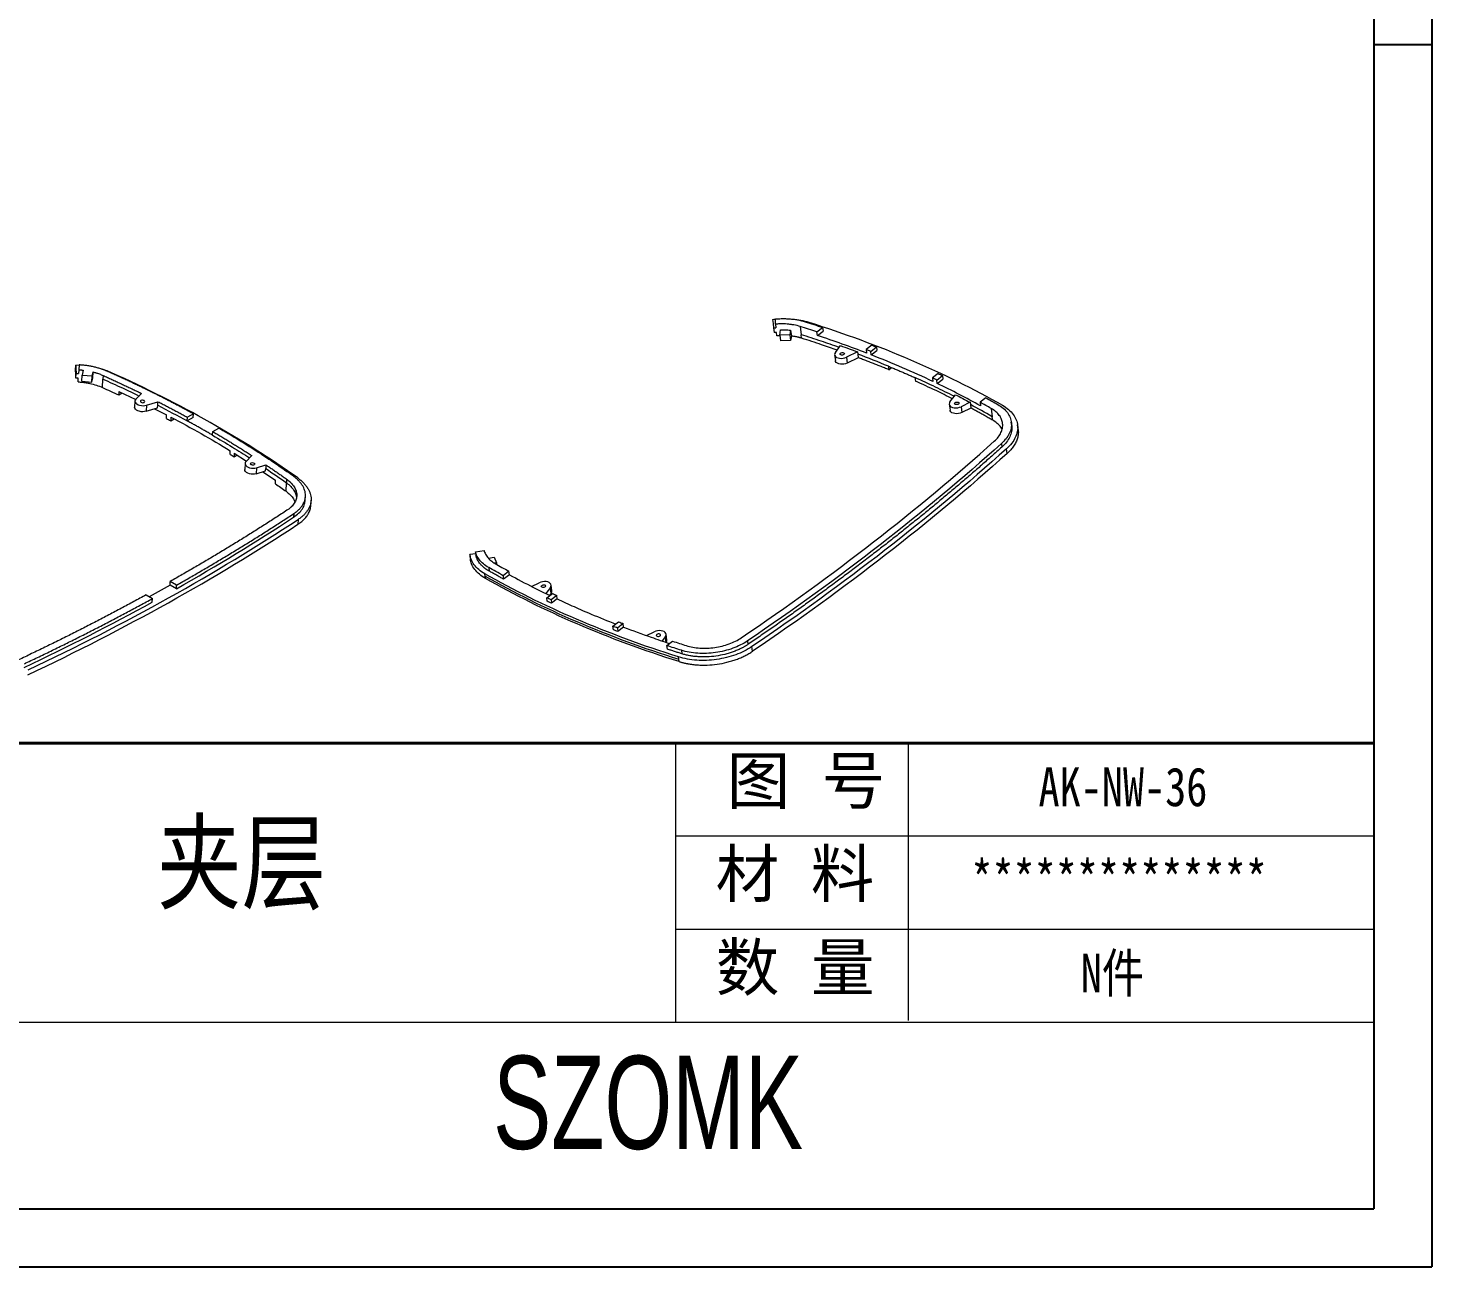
# Model space of a CAD drawing. Header units: inches. Extents: x 1813 to 4686, y 284 to 889.
# Drawn here: x 4076.4 to 4316.5, y 284.3 to 496.1 of the extents above; entities that cross this region are included whole.
import ezdxf

# ---------------------------------------------------------------- set-up
doc = ezdxf.new("R2010")
doc.units = ezdxf.units.IN
doc.header["$LTSCALE"] = 15
doc.layers.add('文字', color=81, linetype='Continuous')
doc.layers.add('粗实线', color=7, linetype='Continuous', lineweight=30)
doc.layers.add('细实线', color=3, linetype='Continuous', lineweight=9)
doc.styles.get("Standard").update_dxf_attribs({"font": 'txt', "bigfont": 'gbcbig.shx'})
doc.styles.add('宋体', font='', dxfattribs={"width": 0.8, "height": 3.5})
doc.styles.add('长仿宋', font='', dxfattribs={"width": 0.7, "height": 4})
doc.styles.get('宋体').set_extended_font_data('SimSun')
doc.styles.get('长仿宋').set_extended_font_data('SimSun')

msp = doc.modelspace()

# ---------------------------------------------------------------- linework, layer by layer
for p, q in [((4316.519, 702.319), (4316.519, 284.282)), ((4306.566, 692.366), (4306.566, 294.235)), ((4316.519, 493.3), (4306.566, 493.3)), ((3745.201, 294.235), (4306.566, 294.235)), ((3725.294, 284.282), (4316.519, 284.282))]:
    msp.add_line(p, q)
at = {"color": 7, "linetype": 'Continuous', "lineweight": 15}
for p, q in [((4203.73, 446.322), (4203.813, 445.599)), ((4203.813, 445.599), (4203.898, 444.857)), ((4203.898, 444.857), (4203.999, 444.056)), ((4204.237, 445.502), (4204.219, 446.39)), ((4204.237, 445.502), (4204.312, 444.901)), ((4204.965, 443.647), (4205.108, 444.544)), ((4206.823, 444.47), (4206.699, 443.689)), ((4206.823, 444.47), (4206.949, 443.469)), ((4208.46, 445.101), (4208.636, 443.699)), ((4211.325, 444.175), (4212.301, 444.933)), ((4211.401, 443.574), (4212.377, 444.332)), ((4212.301, 444.933), (4212.377, 444.332)), ((4204.488, 443.499), (4204.413, 444.1)), ((4204.98, 443.528), (4204.488, 443.499)), ((4206.699, 443.689), (4204.965, 443.647)), ((4204.965, 443.647), (4205.091, 442.646)), ((4206.824, 442.687), (4205.091, 442.646)), ((4206.699, 443.689), (4206.824, 442.687)), ((4206.949, 443.469), (4206.824, 442.687)), ((4208.711, 443.098), (4208.636, 443.699)), ((4211.401, 443.574), (4211.325, 444.175)), ((4220.725, 441.91), (4219.753, 441.155)), ((4214.357, 440.264), (4214.482, 439.262)), ((4214.48, 440.664), (4215.359, 441.83)), ((4218.263, 440.769), (4216.382, 439.848)), ((4216.382, 439.848), (4216.508, 438.846)), ((4218.389, 439.767), (4216.508, 438.846)), ((4218.263, 440.769), (4218.313, 440.368)), ((4218.313, 440.368), (4218.389, 439.767)), ((4219.754, 441.156), (4219.829, 440.555)), ((4220.535, 440.852), (4221.507, 441.606)), ((4220.611, 440.251), (4220.535, 440.852)), ((4220.611, 440.251), (4221.582, 441.005)), ((4221.507, 441.606), (4221.582, 441.005)), ((4084.513, 437.669), (4084.556, 438.497)), ((4084.536, 436.977), (4084.513, 437.669)), ((4084.556, 438.497), (4084.574, 437.937)), ((4085.1, 438.461), (4084.556, 438.497)), ((4084.559, 436.268), (4084.601, 437.096)), ((4084.574, 437.937), (4084.601, 437.096)), ((4085.049, 437.7), (4085.017, 437.079)), ((4085.105, 438.537), (4085.049, 437.7)), ((4085.796, 437.637), (4085.635, 436.808)), ((4087.373, 436.642), (4087.507, 437.327)), ((4087.454, 436.292), (4087.507, 437.327)), ((4223.55, 438.31), (4223.625, 437.709)), ((4223.625, 437.709), (4224.097, 438.075)), ((4232.068, 437.055), (4231.096, 436.3)), ((4084.559, 436.268), (4084.536, 436.977)), ((4084.943, 435.63), (4084.975, 436.251)), ((4085.582, 435.773), (4085.635, 436.808)), ((4085.582, 435.773), (4087.321, 435.607)), ((4085.635, 436.808), (4087.373, 436.642)), ((4087.321, 435.607), (4087.373, 436.642)), ((4087.321, 435.607), (4087.454, 436.292)), ((4089.117, 434.665), (4089.191, 436.114)), ((4089.222, 436.735), (4089.191, 436.114)), ((4228.083, 436.365), (4228.159, 435.764)), ((4231.097, 436.3), (4231.172, 435.699)), ((4231.823, 435.954), (4232.795, 436.709)), ((4231.899, 435.353), (4231.824, 435.954)), ((4231.899, 435.353), (4232.871, 436.108)), ((4232.796, 436.709), (4232.871, 436.108)), ((4091.926, 434.016), (4091.894, 433.395)), ((4091.894, 433.395), (4092.507, 433.736)), ((4091.926, 434.016), (4094.807, 432.631)), ((4094.674, 432.352), (4094.621, 431.317)), ((4095.803, 433.646), (4094.83, 432.673)), ((4096.657, 431.641), (4098.607, 432.244)), ((4098.575, 431.623), (4098.607, 432.244)), ((4234.085, 432.205), (4235.016, 433.44)), ((4240.213, 432.905), (4239.237, 432.147)), ((4096.657, 431.641), (4096.605, 430.606)), ((4096.605, 430.606), (4098.554, 431.209)), ((4098.022, 431.044), (4100.071, 430.003)), ((4098.554, 431.209), (4098.575, 431.623)), ((4100.04, 429.382), (4100.071, 430.003)), ((4104.662, 430.164), (4103.632, 429.59)), ((4104.63, 429.543), (4104.662, 430.164)), ((4233.961, 431.804), (4234.087, 430.803)), ((4237.521, 432.14), (4235.987, 431.389)), ((4235.987, 431.389), (4236.113, 430.387)), ((4237.647, 431.138), (4236.113, 430.387)), ((4237.521, 432.14), (4237.572, 431.739)), ((4237.572, 431.739), (4237.647, 431.138)), ((4239.237, 432.147), (4239.312, 431.546)), ((4241.148, 431.078), (4241.324, 429.675)), ((4100.825, 429.608), (4100.793, 428.987)), ((4100.793, 428.987), (4101.376, 429.312)), ((4103.6, 428.969), (4103.632, 429.59)), ((4104.63, 429.543), (4103.6, 428.969)), ((4107.986, 427.129), (4109.016, 427.703)), ((4241.399, 429.074), (4241.324, 429.675)), ((4244.649, 428.148), (4244.573, 428.749)), ((4245.741, 427.471), (4245.641, 428.272)), ((4107.954, 426.508), (4107.986, 427.129)), ((4242.874, 425.07), (4242.949, 424.469)), ((4110.936, 423.236), (4110.967, 423.857)), ((4111.663, 423.43), (4111.631, 422.809)), ((4111.631, 422.809), (4112.168, 423.108)), ((4111.663, 423.43), (4113.762, 422.094)), ((4114.685, 423.017), (4113.654, 421.986)), ((4243.853, 423.383), (4243.753, 424.185)), ((4113.498, 421.665), (4113.445, 420.63)), ((4115.481, 420.953), (4115.428, 419.919)), ((4115.428, 419.919), (4117.019, 420.411)), ((4115.481, 420.953), (4117.072, 421.446)), ((4116.571, 420.272), (4118.731, 418.817)), ((4117.019, 420.411), (4117.04, 420.825)), ((4117.072, 421.446), (4117.04, 420.825)), ((4118.7, 418.196), (4118.731, 418.817)), ((4120.514, 416.925), (4120.588, 418.373)), ((4120.62, 418.994), (4120.588, 418.373)), ((4123.806, 415.439), (4123.838, 416.06)), ((4121.84, 413.105), (4121.808, 412.484)), ((4124.763, 414.56), (4124.805, 415.388)), ((4122.585, 412.105), (4122.543, 411.277)), ((4152.957, 406.232), (4151.946, 406.098)), ((4151.946, 406.098), (4152.046, 405.296)), ((4152.918, 406.541), (4154.396, 406.787)), ((4152.918, 406.541), (4152.994, 405.94)), ((4155.147, 405.461), (4156.123, 405.666)), ((4155.177, 403.878), (4155.252, 403.277)), ((4156.123, 405.666), (4156.49, 404.682)), ((4156.49, 404.682), (4156.2, 404.621)), ((4156.49, 404.682), (4156.521, 404.432)), ((4100.674, 400.878), (4100.705, 401.499)), ((4101.794, 400.884), (4100.705, 401.499)), ((4154.569, 402.417), (4154.518, 402.817)), ((4154.619, 402.016), (4154.569, 402.417)), ((4158.641, 403.251), (4157.665, 402.493)), ((4157.665, 402.493), (4157.74, 401.892)), ((4158.716, 402.65), (4157.74, 401.892)), ((4158.716, 402.65), (4158.641, 403.251)), ((4162.522, 400.653), (4163.821, 401.289)), ((4096.585, 399.204), (4097.674, 398.589)), ((4100.674, 400.878), (4097.123, 398.9)), ((4101.762, 400.263), (4100.674, 400.878)), ((4101.762, 400.263), (4101.794, 400.884)), ((4165.723, 400.473), (4164.953, 399.452)), ((4165.108, 398.709), (4166.08, 399.463)), ((4165.183, 398.108), (4165.108, 398.709)), ((4165.849, 399.471), (4165.596, 399.136)), ((4165.849, 399.471), (4165.723, 400.473)), ((4166.809, 399.119), (4165.837, 398.364)), ((4165.973, 399.872), (4165.847, 400.874)), ((4166.884, 398.518), (4166.809, 399.119)), ((4097.642, 397.968), (4097.674, 398.589)), ((4165.837, 398.364), (4165.913, 397.763)), ((4166.884, 398.518), (4165.913, 397.763)), ((4176.432, 393.839), (4177.404, 394.594)), ((4176.507, 393.238), (4176.432, 393.839)), ((4178.188, 394.292), (4177.216, 393.537)), ((4178.263, 393.691), (4178.188, 394.292)), ((4177.216, 393.537), (4177.291, 392.936)), ((4178.263, 393.691), (4177.291, 392.936)), ((4182.192, 392.25), (4183.509, 392.894)), ((4185.411, 392.078), (4184.845, 391.327)), ((4185.537, 391.076), (4185.411, 392.078)), ((4185.66, 391.477), (4185.535, 392.479)), ((4185.665, 390.534), (4186.641, 391.292)), ((4185.74, 389.933), (4185.665, 390.534)), ((4188.139, 389.737), (4188.214, 389.136)), ((4199.428, 391.323), (4199.503, 390.722)), ((4200.307, 389.558), (4200.207, 390.359)), ((4187.713, 388.197), (4187.663, 388.597)), ((4187.764, 387.796), (4187.713, 388.197))]:
    msp.add_line(p, q, dxfattribs=at)
at = {"color": 7, "linetype": 'Continuous', "lineweight": 15, "flags": 128}
for points in [[(4214.48, 440.664), (4214.381, 440.482), (4214.354, 440.298), (4214.399, 440.12), (4214.515, 439.959), (4214.695, 439.825), (4214.929, 439.725), (4215.203, 439.664), (4215.503, 439.646), (4215.811, 439.672), (4216.11, 439.741), (4216.382, 439.848)], [(4215.407, 440.237), (4215.317, 440.298), (4215.278, 440.378), (4215.295, 440.466), (4215.366, 440.547), (4215.481, 440.61), (4215.621, 440.645), (4215.765, 440.646), (4215.892, 440.614), (4215.982, 440.553), (4216.022, 440.473), (4216.004, 440.386), (4215.933, 440.304), (4215.818, 440.241), (4215.678, 440.206), (4215.534, 440.205), (4215.407, 440.237)], [(4216.508, 438.846), (4216.235, 438.739), (4215.936, 438.671), (4215.629, 438.645), (4215.329, 438.663), (4215.055, 438.723), (4214.821, 438.824), (4214.641, 438.958), (4214.525, 439.118), (4214.482, 439.262)], [(4094.83, 432.673), (4094.716, 432.516), (4094.673, 432.346), (4094.704, 432.173), (4094.806, 432.006), (4094.974, 431.854), (4095.199, 431.727), (4095.467, 431.632), (4095.764, 431.574), (4096.073, 431.555), (4096.376, 431.578), (4096.657, 431.641)], [(4096.233, 432.429), (4096.109, 432.477), (4095.965, 432.496), (4095.822, 432.483), (4095.703, 432.44), (4095.625, 432.373), (4095.601, 432.293), (4095.633, 432.212), (4095.718, 432.142), (4095.841, 432.095), (4095.986, 432.076), (4096.128, 432.089), (4096.247, 432.132), (4096.325, 432.199), (4096.35, 432.279), (4096.317, 432.36), (4096.233, 432.429)], [(4096.605, 430.606), (4096.324, 430.543), (4096.02, 430.52), (4095.712, 430.539), (4095.415, 430.597), (4095.146, 430.693), (4094.922, 430.819), (4094.754, 430.971), (4094.651, 431.138), (4094.621, 431.311), (4094.621, 431.317)], [(4234.085, 432.205), (4233.986, 432.023), (4233.958, 431.838), (4234.004, 431.661), (4234.12, 431.5), (4234.3, 431.366), (4234.534, 431.266), (4234.808, 431.205), (4235.108, 431.187), (4235.415, 431.213), (4235.714, 431.282), (4235.987, 431.389)], [(4236.113, 430.387), (4235.84, 430.28), (4235.541, 430.211), (4235.233, 430.185), (4234.934, 430.203), (4234.659, 430.264), (4234.425, 430.364), (4234.245, 430.498), (4234.129, 430.659), (4234.087, 430.803)], [(4235.011, 431.778), (4234.922, 431.839), (4234.882, 431.919), (4234.9, 432.007), (4234.971, 432.088), (4235.085, 432.151), (4235.226, 432.186), (4235.37, 432.187), (4235.497, 432.155), (4235.587, 432.094), (4235.626, 432.014), (4235.609, 431.926), (4235.538, 431.845), (4235.423, 431.782), (4235.283, 431.747), (4235.138, 431.746), (4235.011, 431.778)], [(4115.428, 419.919), (4115.148, 419.856), (4114.844, 419.833), (4114.536, 419.851), (4114.239, 419.91), (4113.97, 420.005), (4113.746, 420.132), (4113.577, 420.283), (4113.475, 420.45), (4113.445, 420.624), (4113.445, 420.63)], [(4113.654, 421.986), (4113.54, 421.829), (4113.497, 421.659), (4113.528, 421.485), (4113.63, 421.318), (4113.798, 421.167), (4114.023, 421.04), (4114.291, 420.945), (4114.588, 420.886), (4114.897, 420.868), (4115.2, 420.891), (4115.481, 420.953)], [(4114.523, 421.467), (4114.439, 421.537), (4114.406, 421.618), (4114.431, 421.698), (4114.509, 421.764), (4114.628, 421.808), (4114.77, 421.821), (4114.915, 421.802), (4115.038, 421.754), (4115.123, 421.684), (4115.155, 421.603), (4115.131, 421.524), (4115.053, 421.457), (4114.934, 421.414), (4114.791, 421.401), (4114.647, 421.419), (4114.523, 421.467)], [(4165.723, 400.473), (4165.822, 400.655), (4165.85, 400.84), (4165.804, 401.017), (4165.688, 401.178), (4165.508, 401.312), (4165.275, 401.412), (4165, 401.473), (4164.701, 401.491), (4164.393, 401.465), (4164.094, 401.396), (4163.821, 401.289)], [(4164.311, 400.523), (4164.221, 400.584), (4164.182, 400.664), (4164.199, 400.752), (4164.271, 400.833), (4164.385, 400.896), (4164.525, 400.931), (4164.67, 400.932), (4164.797, 400.9), (4164.887, 400.839), (4164.926, 400.759), (4164.909, 400.671), (4164.837, 400.59), (4164.723, 400.527), (4164.583, 400.492), (4164.438, 400.491), (4164.311, 400.523)], [(4185.411, 392.078), (4185.51, 392.26), (4185.538, 392.445), (4185.492, 392.622), (4185.376, 392.783), (4185.196, 392.917), (4184.962, 393.017), (4184.688, 393.078), (4184.388, 393.096), (4184.08, 393.07), (4183.782, 393.001), (4183.509, 392.894)], [(4184.462, 392.513), (4184.335, 392.545), (4184.191, 392.544), (4184.051, 392.509), (4183.936, 392.446), (4183.865, 392.365), (4183.848, 392.277), (4183.887, 392.197), (4183.977, 392.136), (4184.104, 392.104), (4184.248, 392.105), (4184.388, 392.14), (4184.503, 392.203), (4184.574, 392.284), (4184.592, 392.372), (4184.552, 392.452), (4184.462, 392.513)]]:
    msp.add_lwpolyline(points, dxfattribs=at)
at = {"color": 7, "linetype": 'Continuous', "lineweight": 15}
for centre in [(4165.441, 399.817), (4185.128, 391.422)]:
    msp.add_arc(centre, 0.535, 319.77, 5.93451, dxfattribs=at)
for points, knots in [([(4203.73, 446.322), (4203.863, 446.34), (4204.026, 446.362), (4204.189, 446.369), (4204.22, 446.371)], [0, 0, 0, 0, 0.8145541, 1, 1, 1, 1]), ([(4203.898, 444.857), (4203.967, 444.866), (4204.105, 444.882), (4204.243, 444.895), (4204.312, 444.901)], [0, 0, 0, 0, 0.50018409, 1, 1, 1, 1]), ([(4204.219, 446.39), (4204.297, 446.396), (4204.375, 446.403), (4204.698, 446.426), (4204.943, 446.438), (4205.429, 446.45), (4205.671, 446.45), (4206.151, 446.437), (4206.39, 446.425), (4207.099, 446.37), (4207.56, 446.31), (4208.452, 446.143), (4208.879, 446.037), (4209.287, 445.909)], [0.08496297, 0.08496297, 0.08496297, 0.08496297, 0.125, 0.125, 0.25, 0.25, 0.375, 0.375, 0.5, 0.5, 0.75, 0.75, 1, 1, 1, 1]), ([(4208.46, 445.101), (4208.119, 445.209), (4207.765, 445.297), (4207.207, 445.401), (4207.017, 445.431), (4206.634, 445.481), (4206.441, 445.501), (4206.046, 445.531), (4205.847, 445.542), (4205.447, 445.552), (4205.246, 445.552), (4204.84, 445.542), (4204.635, 445.532), (4204.367, 445.513), (4204.302, 445.508), (4204.237, 445.502)], [0, 0, 0, 0, 0.25, 0.25, 0.375, 0.375, 0.5, 0.5, 0.625, 0.625, 0.75, 0.75, 0.875, 0.875, 0.91503702, 0.91503702, 0.91503702, 0.91503702]), ([(4205.108, 444.544), (4205.128, 444.545), (4205.148, 444.545), (4205.371, 444.55), (4205.572, 444.55), (4205.972, 444.54), (4206.172, 444.53), (4206.522, 444.503), (4206.673, 444.488), (4206.823, 444.47)], [0.40286166, 0.40286166, 0.40286166, 0.40286166, 0.41520881, 0.41520881, 0.54020881, 0.54020881, 0.66520881, 0.66520881, 0.76234715, 0.76234715, 0.76234715, 0.76234715]), ([(4205.638, 446.444), (4205.644, 446.445), (4206.157, 446.471), (4207.158, 446.394), (4208.603, 446.213), (4209.477, 445.968), (4209.913, 445.846)], [0, 0, 0, 0, 0.0034142, 0.3356092, 0.6678045, 1, 1, 1, 1]), ([(4204.413, 444.1), (4204.344, 444.093), (4204.206, 444.08), (4204.068, 444.064), (4203.999, 444.056)], [0, 0, 0, 0, 0.4997778, 1, 1, 1, 1]), ([(4208.711, 443.098), (4208.659, 443.114), (4208.555, 443.146), (4208.396, 443.191), (4208.234, 443.234), (4208.071, 443.274), (4207.905, 443.311), (4207.708, 443.352), (4207.478, 443.394), (4207.216, 443.435), (4207.038, 443.458), (4206.949, 443.469)], [0, 0, 0, 0, 0.0950217, 0.1898686, 0.2845999, 0.3792752, 0.4739541, 0.5686961, 0.7128073, 0.8565065, 1, 1, 1, 1]), ([(4214.786, 441.069), (4213.904, 441.378), (4211.904, 442.078), (4209.856, 442.733), (4208.711, 443.098)], [0, 0, 0, 0, 0.4413003, 1, 1, 1, 1]), ([(4223.625, 437.709), (4223.379, 437.809), (4222.888, 438.011), (4222.146, 438.31), (4221.402, 438.607), (4220.654, 438.901), (4219.902, 439.192), (4219.147, 439.481), (4218.642, 439.672), (4218.389, 439.767)], [0, 0, 0, 0, 0.1427846, 0.2855864, 0.4284096, 0.5712584, 0.714137, 0.8570494, 1, 1, 1, 1]), ([(4084.601, 437.096), (4084.671, 437.094), (4084.809, 437.09), (4084.948, 437.083), (4085.017, 437.079)], [0, 0, 0, 0, 0.5002, 1, 1, 1, 1]), ([(4085.049, 437.7), (4085.111, 437.697), (4085.236, 437.689), (4085.424, 437.674), (4085.61, 437.658), (4085.734, 437.644), (4085.796, 437.637)], [0, 0, 0, 0, 0.2502056, 0.5001694, 0.7500485, 1, 1, 1, 1]), ([(4090.113, 437.379), (4090.061, 437.402), (4089.958, 437.448), (4089.799, 437.515), (4089.639, 437.58), (4089.476, 437.643), (4089.311, 437.704), (4089.144, 437.763), (4088.834, 437.869), (4088.371, 438.01), (4087.744, 438.17), (4087.1, 438.304), (4086.553, 438.393), (4086.11, 438.451), (4085.776, 438.487), (4085.441, 438.516), (4085.217, 438.53), (4085.105, 438.537)], [0, 0, 0, 0, 0.0357661, 0.0714875, 0.1071804, 0.1428612, 0.1785464, 0.2142523, 0.2499953, 0.3750302, 0.4999564, 0.6249495, 0.750076, 0.8126288, 0.8750754, 0.9375032, 1, 1, 1, 1]), ([(4087.507, 437.327), (4087.559, 437.313), (4087.663, 437.286), (4087.819, 437.243), (4087.973, 437.198), (4088.125, 437.151), (4088.336, 437.083), (4088.602, 436.99), (4088.919, 436.868), (4089.121, 436.779), (4089.222, 436.735)], [0, 0, 0, 0, 0.08595409, 0.17195783, 0.2580553, 0.34429049, 0.43070713, 0.62036792, 0.80997455, 1, 1, 1, 1]), ([(4090.675, 437.188), (4090.343, 437.332), (4089.868, 437.538), (4089.34, 437.693), (4089.182, 437.74)], [0, 0, 0, 0, 0.7001659, 1, 1, 1, 1]), ([(4104.662, 430.163), (4104.43, 430.29), (4103.967, 430.543), (4103.268, 430.919), (4102.566, 431.294), (4101.861, 431.667), (4101.152, 432.039), (4100.44, 432.408), (4099.725, 432.775), (4099.006, 433.141), (4098.283, 433.505), (4097.558, 433.866), (4096.828, 434.226), (4096.096, 434.584), (4095.36, 434.94), (4094.621, 435.294), (4093.878, 435.647), (4093.132, 435.997), (4092.382, 436.346), (4091.629, 436.692), (4090.873, 437.037), (4090.367, 437.265), (4090.113, 437.379)], [0, 0, 0, 0, 0.0498671, 0.0997399, 0.1496198, 0.1995083, 0.2494067, 0.2993163, 0.3492386, 0.3991749, 0.4491265, 0.4990949, 0.5490814, 0.5990874, 0.6491143, 0.6991633, 0.7492359, 0.7993335, 0.8494573, 0.8996087, 0.9497892, 1, 1, 1, 1]), ([(4223.55, 438.31), (4223.769, 438.219), (4224.206, 438.038), (4224.859, 437.765), (4225.509, 437.489), (4226.157, 437.211), (4226.802, 436.931), (4227.444, 436.649), (4227.87, 436.46), (4228.083, 436.365)], [0, 0, 0, 0, 0.14286548, 0.28572262, 0.42857476, 0.57142524, 0.71427738, 0.85713452, 1, 1, 1, 1]), ([(4084.975, 436.251), (4084.906, 436.255), (4084.767, 436.262), (4084.628, 436.266), (4084.559, 436.268)], [0, 0, 0, 0, 0.4997619, 1, 1, 1, 1]), ([(4084.943, 435.63), (4085.009, 435.627), (4085.074, 435.623), (4085.343, 435.604), (4085.547, 435.584), (4085.953, 435.537), (4086.153, 435.509), (4086.55, 435.443), (4086.748, 435.406), (4087.334, 435.281), (4087.71, 435.181), (4088.441, 434.946), (4088.787, 434.814), (4089.117, 434.665)], [0.08493858, 0.08493858, 0.08493858, 0.08493858, 0.125, 0.125, 0.25, 0.25, 0.375, 0.375, 0.5, 0.5, 0.75, 0.75, 1, 1, 1, 1]), ([(4089.222, 436.735), (4089.471, 436.623), (4089.967, 436.4), (4090.708, 436.062), (4091.446, 435.723), (4092.18, 435.381), (4092.911, 435.038), (4093.639, 434.693), (4094.364, 434.346), (4095.085, 433.997), (4095.564, 433.763), (4095.803, 433.646)], [0, 0, 0, 0, 0.1113498, 0.2226331, 0.3338528, 0.4450119, 0.5561132, 0.6671597, 0.7781544, 0.8891002, 1, 1, 1, 1]), ([(4234.499, 432.754), (4233.569, 433.218), (4231.497, 434.251), (4229.345, 435.226), (4228.159, 435.764)], [0, 0, 0, 0, 0.4489123, 1, 1, 1, 1]), ([(4098.607, 432.244), (4098.85, 432.12), (4099.336, 431.871), (4100.061, 431.496), (4100.782, 431.119), (4101.5, 430.739), (4102.214, 430.358), (4102.925, 429.975), (4103.396, 429.718), (4103.631, 429.59)], [0, 0, 0, 0, 0.14295, 0.2858621, 0.4287405, 0.5715894, 0.7144128, 0.857215, 1, 1, 1, 1]), ([(4241.399, 429.074), (4241.193, 429.191), (4240.782, 429.424), (4240.161, 429.772), (4239.537, 430.117), (4238.91, 430.46), (4238.281, 430.8), (4237.858, 431.026), (4237.647, 431.138)], [0, 0, 0, 0, 0.1668988, 0.3336991, 0.500405, 0.667021, 0.8335512, 1, 1, 1, 1]), ([(4241.669, 425.496), (4241.922, 425.723), (4242.142, 425.957), (4242.522, 426.446), (4242.676, 426.694), (4242.92, 427.203), (4243.005, 427.458), (4243.104, 427.973), (4243.117, 428.227), (4243.07, 428.732), (4243.011, 428.978), (4242.818, 429.46), (4242.688, 429.69), (4242.355, 430.133), (4242.158, 430.341), (4241.696, 430.733), (4241.437, 430.913), (4241.148, 431.078)], [0, 0, 0, 0, 0.12499999, 0.12499999, 0.24999999, 0.24999999, 0.37499999, 0.37499999, 0.49999999, 0.49999999, 0.62499999, 0.62499999, 0.74999999, 0.74999999, 0.87499999, 0.87499999, 0.99999999, 0.99999999, 0.99999999, 0.99999999]), ([(4242.249, 431.767), (4242.595, 431.57), (4242.907, 431.354), (4243.46, 430.884), (4243.698, 430.634), (4244.096, 430.103), (4244.253, 429.825), (4244.484, 429.249), (4244.556, 428.952), (4244.612, 428.347), (4244.597, 428.041), (4244.477, 427.424), (4244.375, 427.117), (4244.084, 426.508), (4243.897, 426.208), (4243.442, 425.624), (4243.177, 425.341), (4242.874, 425.07)], [0, 0, 0, 0, 0.125, 0.125, 0.25, 0.25, 0.375, 0.375, 0.5, 0.5, 0.625, 0.625, 0.75, 0.75, 0.875, 0.875, 1, 1, 1, 1]), ([(4243.058, 431.626), (4243.443, 431.407), (4243.789, 431.167), (4244.097, 430.906), (4244.404, 430.645), (4244.668, 430.367), (4244.89, 430.072), (4245.111, 429.777), (4245.285, 429.469), (4245.413, 429.148), (4245.542, 428.828), (4245.621, 428.499), (4245.653, 428.162), (4245.684, 427.826), (4245.667, 427.486), (4245.601, 427.143), (4245.534, 426.8), (4245.42, 426.46), (4245.258, 426.121), (4245.097, 425.782), (4244.889, 425.45), (4244.636, 425.125), (4244.384, 424.8), (4244.089, 424.486), (4243.753, 424.185)], [0, 0, 0, 0, 0.125, 0.125, 0.125, 0.25, 0.25, 0.25, 0.375, 0.375, 0.375, 0.5, 0.5, 0.5, 0.625, 0.625, 0.625, 0.75, 0.75, 0.75, 0.875, 0.875, 0.875, 1, 1, 1, 1]), ([(4107.954, 426.508), (4107.75, 426.627), (4107.342, 426.865), (4106.725, 427.219), (4106.106, 427.572), (4105.484, 427.924), (4104.859, 428.274), (4104.231, 428.622), (4103.81, 428.853), (4103.6, 428.969)], [0, 0, 0, 0, 0.1428655, 0.2857226, 0.4285748, 0.5714252, 0.7142774, 0.8571345, 1, 1, 1, 1]), ([(4121.774, 419.49), (4121.562, 419.64), (4121.137, 419.941), (4120.496, 420.39), (4119.851, 420.837), (4119.202, 421.282), (4118.549, 421.725), (4117.893, 422.165), (4117.232, 422.604), (4116.568, 423.04), (4115.901, 423.475), (4115.229, 423.907), (4114.554, 424.337), (4113.875, 424.765), (4113.192, 425.191), (4112.506, 425.615), (4111.816, 426.037), (4111.121, 426.457), (4110.424, 426.874), (4109.722, 427.29), (4109.251, 427.565), (4109.016, 427.703)], [0, 0, 0, 0, 0.0528526, 0.1056717, 0.1584588, 0.2112155, 0.2639434, 0.3166441, 0.3693192, 0.4219702, 0.4745987, 0.5272064, 0.5797948, 0.6323655, 0.6849202, 0.7374603, 0.7899876, 0.8425036, 0.89501, 0.9475082, 1, 1, 1, 1]), ([(4242.991, 427.524), (4242.923, 427.654), (4242.735, 428.018), (4242.21, 428.552), (4241.669, 428.9), (4241.399, 429.074)], [0, 0, 0, 0, 0.2182469, 0.6088334, 1, 1, 1, 1]), ([(4244.636, 428.146), (4244.644, 428.113), (4244.728, 427.786), (4244.64, 427.129), (4244.349, 426.209), (4243.792, 425.303), (4243.23, 424.747), (4242.949, 424.469)], [0, 0, 0, 0, 0.0265573, 0.2699191, 0.5132808, 0.7566426, 1, 1, 1, 1]), ([(4245.732, 427.47), (4245.74, 427.433), (4245.792, 427.176), (4245.765, 426.682), (4245.642, 425.998), (4245.379, 425.315), (4244.992, 424.646), (4244.493, 423.995), (4244.067, 423.587), (4243.853, 423.383)], [0, 0, 0, 0, 0.0271036, 0.1891674, 0.3515589, 0.5140115, 0.6758247, 0.8379192, 1, 1, 1, 1]), ([(4107.986, 427.129), (4108.215, 426.995), (4108.673, 426.727), (4109.355, 426.323), (4110.034, 425.917), (4110.709, 425.509), (4111.381, 425.098), (4112.049, 424.686), (4112.714, 424.272), (4113.374, 423.856), (4114.032, 423.438), (4114.467, 423.157), (4114.685, 423.017)], [0, 0, 0, 0, 0.0999103, 0.1998328, 0.2997703, 0.3997257, 0.4997021, 0.5997023, 0.6997292, 0.7997859, 0.8998752, 1, 1, 1, 1]), ([(4242.949, 424.469), (4242.663, 424.212), (4242.089, 423.699), (4241.225, 422.931), (4240.357, 422.165), (4239.485, 421.4), (4238.609, 420.637), (4237.73, 419.875), (4236.847, 419.115), (4235.96, 418.357), (4235.069, 417.6), (4234.175, 416.845), (4233.277, 416.091), (4232.376, 415.339), (4231.47, 414.589), (4230.561, 413.84), (4229.648, 413.093), (4228.732, 412.347), (4227.811, 411.603), (4226.887, 410.861), (4225.96, 410.12), (4225.028, 409.381), (4224.093, 408.643), (4223.154, 407.907), (4222.211, 407.173), (4221.265, 406.44), (4220.315, 405.709), (4219.361, 404.979), (4218.404, 404.251), (4217.443, 403.524), (4216.478, 402.8), (4215.509, 402.076), (4214.537, 401.355), (4213.56, 400.635), (4212.581, 399.916), (4211.597, 399.199), (4210.61, 398.484), (4209.619, 397.77), (4208.624, 397.058), (4207.626, 396.348), (4206.623, 395.639), (4205.617, 394.931), (4204.608, 394.226), (4203.594, 393.522), (4202.577, 392.819), (4201.557, 392.118), (4200.532, 391.419), (4199.846, 390.954), (4199.503, 390.722)], [0, 0, 0, 0, 0.0217799, 0.0435544, 0.0653237, 0.087088, 0.1088477, 0.1306029, 0.1523539, 0.1741009, 0.1958443, 0.2175842, 0.2393208, 0.2610545, 0.2827855, 0.304514, 0.3262403, 0.3479646, 0.3696871, 0.3914082, 0.4131281, 0.4348469, 0.456565, 0.4782826, 0.5, 0.5217174, 0.543435, 0.5651531, 0.5868719, 0.6085918, 0.6303129, 0.6520354, 0.6737597, 0.695486, 0.7172145, 0.7389455, 0.7606792, 0.7824158, 0.8041557, 0.8258991, 0.8476461, 0.8693971, 0.8911523, 0.912912, 0.9346763, 0.9564456, 0.9782201, 1, 1, 1, 1]), ([(4117.072, 421.446), (4117.272, 421.311), (4117.672, 421.042), (4118.268, 420.636), (4118.861, 420.228), (4119.45, 419.819), (4120.037, 419.408), (4120.426, 419.132), (4120.62, 418.994)], [0, 0, 0, 0, 0.1664497, 0.3329805, 0.4995967, 0.6663025, 0.8331022, 1, 1, 1, 1]), ([(4120.62, 418.994), (4120.659, 418.966), (4120.736, 418.911), (4120.848, 418.825), (4120.956, 418.738), (4121.061, 418.65), (4121.161, 418.561), (4121.259, 418.47), (4121.429, 418.301), (4121.655, 418.049), (4121.9, 417.708), (4122.094, 417.357), (4122.281, 416.882), (4122.379, 416.278), (4122.293, 415.68), (4122.115, 415.217), (4121.928, 414.878), (4121.69, 414.552), (4121.449, 414.293), (4121.233, 414.094), (4121.059, 413.949), (4120.874, 413.808), (4120.741, 413.719), (4120.675, 413.674)], [0, 0, 0, 0, 0.0178988, 0.0357696, 0.0536233, 0.0714704, 0.0893219, 0.1071884, 0.1250808, 0.1876453, 0.2501841, 0.3126929, 0.3751766, 0.5002227, 0.6250535, 0.687674, 0.7502716, 0.8126618, 0.8750287, 0.9063047, 0.9375203, 0.9687329, 1, 1, 1, 1]), ([(4121.84, 413.105), (4121.886, 413.136), (4121.977, 413.197), (4122.109, 413.291), (4122.237, 413.387), (4122.36, 413.485), (4122.479, 413.585), (4122.594, 413.686), (4122.795, 413.875), (4123.059, 414.161), (4123.345, 414.552), (4123.569, 414.958), (4123.782, 415.514), (4123.885, 416.231), (4123.767, 416.955), (4123.543, 417.526), (4123.31, 417.946), (4123.016, 418.356), (4122.72, 418.686), (4122.455, 418.942), (4122.242, 419.13), (4122.016, 419.313), (4121.855, 419.431), (4121.774, 419.49)], [0, 0, 0, 0, 0.0178869, 0.0357487, 0.0535962, 0.0714402, 0.0892913, 0.1071604, 0.1250582, 0.1875463, 0.250079, 0.3125671, 0.3750998, 0.5000053, 0.6249109, 0.687399, 0.7499317, 0.8124198, 0.8749525, 0.9062349, 0.9374651, 0.968701, 1, 1, 1, 1]), ([(4122.512, 419.199), (4122.557, 419.166), (4122.647, 419.101), (4122.779, 419.002), (4122.906, 418.901), (4123.03, 418.799), (4123.15, 418.696), (4123.266, 418.591), (4123.378, 418.485), (4123.595, 418.271), (4123.89, 417.941), (4124.217, 417.486), (4124.476, 417.018), (4124.726, 416.385), (4124.858, 415.58), (4124.743, 414.783), (4124.507, 414.165), (4124.258, 413.713), (4123.94, 413.278), (4123.618, 412.931), (4123.33, 412.665), (4123.097, 412.472), (4122.85, 412.284), (4122.673, 412.165), (4122.585, 412.105)], [0, 0, 0, 0, 0.0156489, 0.0312756, 0.0468873, 0.0624911, 0.0780943, 0.093704, 0.1093275, 0.1249719, 0.1873581, 0.2497227, 0.3123413, 0.3749381, 0.4997671, 0.6248151, 0.687323, 0.74981, 0.812375, 0.8749195, 0.9062222, 0.9374648, 0.9687048, 1, 1, 1, 1]), ([(4120.514, 416.925), (4120.77, 416.723), (4121.281, 416.32), (4121.786, 415.703), (4121.958, 415.293), (4122.031, 415.119)], [0, 0, 0, 0, 0.365803, 0.7316255, 1, 1, 1, 1]), ([(4121.808, 412.484), (4122.112, 412.706), (4122.72, 413.151), (4123.337, 413.926), (4123.722, 414.694), (4123.765, 415.211), (4123.785, 415.441)], [0, 0, 0, 0, 0.2631532, 0.5263017, 0.7894503, 1, 1, 1, 1]), ([(4120.675, 413.674), (4120.355, 413.464), (4119.714, 413.044), (4118.749, 412.417), (4117.78, 411.791), (4116.807, 411.168), (4115.83, 410.547), (4114.849, 409.929), (4113.864, 409.312), (4112.875, 408.698), (4111.883, 408.086), (4110.886, 407.476), (4109.886, 406.868), (4108.881, 406.263), (4107.873, 405.66), (4106.861, 405.059), (4105.845, 404.46), (4104.825, 403.863), (4103.801, 403.269), (4102.773, 402.677), (4101.742, 402.087), (4101.051, 401.695), (4100.705, 401.499)], [0, 0, 0, 0, 0.05008858, 0.1001641, 0.1502272, 0.20027849, 0.2503186, 0.30034813, 0.35036771, 0.40037797, 0.45037952, 0.50037298, 0.55035899, 0.60033815, 0.6503111, 0.70027845, 0.75024084, 0.80019887, 0.85015318, 0.90010439, 0.95005312, 1, 1, 1, 1]), ([(4101.794, 400.884), (4102.141, 401.081), (4102.834, 401.474), (4103.87, 402.066), (4104.902, 402.661), (4105.929, 403.257), (4106.953, 403.856), (4107.973, 404.457), (4108.989, 405.06), (4110.001, 405.666), (4111.009, 406.274), (4112.014, 406.884), (4113.014, 407.496), (4114.01, 408.11), (4115.003, 408.727), (4115.991, 409.346), (4116.976, 409.967), (4117.957, 410.59), (4118.934, 411.215), (4119.907, 411.843), (4120.876, 412.473), (4121.518, 412.894), (4121.84, 413.105)], [0, 0, 0, 0, 0.0499469, 0.0998956, 0.1498468, 0.1998011, 0.2497592, 0.2997216, 0.3496889, 0.3996618, 0.449641, 0.499627, 0.5496205, 0.599622, 0.6496323, 0.6996518, 0.7496814, 0.7997215, 0.8497728, 0.8998359, 0.9499114, 1, 1, 1, 1]), ([(4122.543, 411.277), (4122.772, 411.439), (4123.232, 411.764), (4123.783, 412.307), (4124.225, 412.883), (4124.538, 413.488), (4124.72, 414.05), (4124.741, 414.412), (4124.749, 414.561)], [0, 0, 0, 0, 0.1754163, 0.3509771, 0.5263652, 0.7017909, 0.8773422, 1, 1, 1, 1]), ([(4154.518, 402.817), (4154.133, 403.036), (4153.787, 403.277), (4153.48, 403.538), (4153.172, 403.799), (4152.908, 404.077), (4152.687, 404.372), (4152.466, 404.667), (4152.291, 404.975), (4152.163, 405.296), (4152.058, 405.557), (4151.986, 405.825), (4151.946, 406.098)], [0, 0, 0, 0, 0.125, 0.125, 0.125, 0.25, 0.25, 0.25, 0.375, 0.375, 0.375, 0.47716635, 0.47716635, 0.47716635, 0.47716635]), ([(4155.177, 403.878), (4154.846, 404.066), (4154.547, 404.272), (4154.013, 404.717), (4153.781, 404.954), (4153.257, 405.621), (4153.033, 406.072), (4152.918, 406.541)], [0, 0, 0, 0, 0.25, 0.25, 0.5, 0.5, 0.91513084, 0.91513084, 0.91513084, 0.91513084]), ([(4155.252, 403.277), (4155.209, 403.302), (4155.124, 403.351), (4154.999, 403.428), (4154.877, 403.506), (4154.759, 403.586), (4154.644, 403.668), (4154.532, 403.752), (4154.333, 403.908), (4154.064, 404.145), (4153.755, 404.475), (4153.491, 404.821), (4153.31, 405.122), (4153.189, 405.368), (4153.111, 405.556), (4153.045, 405.746), (4153.011, 405.875), (4152.994, 405.94)], [0, 0, 0, 0, 0.0357599, 0.071477, 0.1071679, 0.1428487, 0.1785359, 0.214246, 0.2499952, 0.3750047, 0.4999563, 0.6249252, 0.750076, 0.8126201, 0.8750638, 0.9374946, 1, 1, 1, 1]), ([(4154.396, 406.787), (4154.405, 406.749), (4154.415, 406.712), (4154.46, 406.558), (4154.502, 406.442), (4154.603, 406.215), (4154.661, 406.104), (4154.794, 405.886), (4154.868, 405.778), (4155.115, 405.464), (4155.307, 405.267), (4155.754, 404.896), (4156.002, 404.725), (4156.278, 404.568)], [0.08493858, 0.08493858, 0.08493858, 0.08493858, 0.125, 0.125, 0.25, 0.25, 0.375, 0.375, 0.5, 0.5, 0.75, 0.75, 1, 1, 1, 1]), ([(4154.619, 402.016), (4154.234, 402.235), (4153.888, 402.475), (4153.58, 402.736), (4153.273, 402.997), (4153.008, 403.275), (4152.787, 403.571), (4152.566, 403.866), (4152.392, 404.174), (4152.263, 404.494), (4152.159, 404.756), (4152.086, 405.023), (4152.046, 405.296)], [0, 0, 0, 0, 0.125, 0.125, 0.125, 0.25, 0.25, 0.25, 0.375, 0.375, 0.375, 0.47716635, 0.47716635, 0.47716635, 0.47716635]), ([(4157.74, 401.892), (4157.531, 402.006), (4157.113, 402.235), (4156.49, 402.58), (4155.869, 402.927), (4155.458, 403.16), (4155.252, 403.277)], [0, 0, 0, 0, 0.2497928, 0.4997195, 0.7497865, 1, 1, 1, 1]), ([(4158.716, 402.65), (4160.076, 401.922), (4162.335, 400.712), (4164.695, 399.572), (4165.634, 399.118)], [0, 0, 0, 0, 0.6019929, 1, 1, 1, 1]), ([(4096.585, 399.204), (4096.234, 399.012), (4095.531, 398.627), (4094.472, 398.052), (4093.41, 397.48), (4092.343, 396.909), (4091.273, 396.341), (4090.198, 395.775), (4089.12, 395.212), (4088.038, 394.65), (4086.952, 394.091), (4085.862, 393.534), (4084.768, 392.979), (4083.67, 392.427), (4082.568, 391.876), (4081.463, 391.328), (4080.353, 390.782), (4079.24, 390.238), (4078.122, 389.697), (4077.001, 389.157), (4075.876, 388.62), (4075.123, 388.264), (4074.746, 388.086)], [0, 0, 0, 0, 0.0499469, 0.0998956, 0.1498468, 0.1998011, 0.2497592, 0.2997215, 0.3496889, 0.3996618, 0.449641, 0.499627, 0.5496205, 0.599622, 0.6496323, 0.6996519, 0.7496814, 0.7997215, 0.8497728, 0.8998359, 0.9499114, 1, 1, 1, 1]), ([(4075.752, 387.428), (4076.13, 387.607), (4076.886, 387.965), (4078.015, 388.504), (4079.141, 389.045), (4080.262, 389.589), (4081.38, 390.135), (4082.494, 390.683), (4083.604, 391.233), (4084.71, 391.786), (4085.812, 392.34), (4086.91, 392.897), (4088.004, 393.456), (4089.094, 394.018), (4090.18, 394.581), (4091.263, 395.147), (4092.341, 395.715), (4093.416, 396.285), (4094.486, 396.858), (4095.553, 397.433), (4096.616, 398.009), (4097.321, 398.396), (4097.674, 398.589)], [0, 0, 0, 0, 0.0500886, 0.1001641, 0.1502272, 0.2002785, 0.2503186, 0.3003482, 0.3503677, 0.400378, 0.4503795, 0.500373, 0.550359, 0.6003382, 0.6503111, 0.7002784, 0.7502408, 0.8001989, 0.8501532, 0.9001044, 0.9500531, 1, 1, 1, 1]), ([(4165.913, 397.763), (4165.791, 397.82), (4165.547, 397.935), (4165.305, 398.05), (4165.183, 398.108)], [0, 0, 0, 0, 0.4999721, 1, 1, 1, 1]), ([(4166.884, 398.518), (4167.845, 398.074), (4169.767, 397.187), (4173.097, 395.74), (4175.516, 394.778), (4176.921, 394.219)], [0, 0, 0, 0, 0.2953074, 0.5905094, 1, 1, 1, 1]), ([(4177.291, 392.936), (4177.16, 392.986), (4176.899, 393.086), (4176.638, 393.187), (4176.507, 393.238)], [0, 0, 0, 0, 0.5000305, 1, 1, 1, 1]), ([(4178.263, 393.691), (4179.814, 393.109), (4182.396, 392.141), (4185.062, 391.248), (4186.126, 390.892)], [0, 0, 0, 0, 0.6008923, 1, 1, 1, 1]), ([(4188.966, 390.544), (4189.323, 390.432), (4189.694, 390.341), (4190.478, 390.198), (4190.88, 390.149), (4191.711, 390.093), (4192.131, 390.087), (4192.985, 390.12), (4193.41, 390.158), (4194.262, 390.278), (4194.68, 390.358), (4195.505, 390.562), (4195.903, 390.682), (4196.678, 390.963), (4197.045, 391.121), (4197.745, 391.471), (4198.07, 391.661), (4198.373, 391.866)], [0, 0, 0, 0, 0.125, 0.125, 0.25, 0.25, 0.375, 0.375, 0.5, 0.5, 0.625, 0.625, 0.75, 0.75, 0.875, 0.875, 1, 1, 1, 1]), ([(4188.214, 389.136), (4188.007, 389.201), (4187.592, 389.332), (4186.973, 389.531), (4186.356, 389.731), (4185.945, 389.865), (4185.74, 389.933)], [0, 0, 0, 0, 0.2501773, 0.5002335, 0.750173, 1, 1, 1, 1]), ([(4200.207, 390.359), (4199.803, 390.087), (4199.368, 389.833), (4198.902, 389.6), (4198.436, 389.366), (4197.945, 389.156), (4197.43, 388.969), (4196.914, 388.782), (4196.382, 388.62), (4195.832, 388.485), (4195.283, 388.349), (4194.725, 388.242), (4194.157, 388.162), (4193.59, 388.082), (4193.022, 388.032), (4192.453, 388.01), (4191.884, 387.988), (4191.323, 387.996), (4190.77, 388.033), (4190.217, 388.07), (4189.679, 388.136), (4189.158, 388.231), (4188.636, 388.326), (4188.138, 388.448), (4187.663, 388.597)], [0, 0, 0, 0, 0.125, 0.125, 0.125, 0.25, 0.25, 0.25, 0.375, 0.375, 0.375, 0.5, 0.5, 0.5, 0.625, 0.625, 0.625, 0.75, 0.75, 0.75, 0.875, 0.875, 0.875, 1, 1, 1, 1]), ([(4187.764, 387.796), (4187.823, 387.778), (4187.942, 387.741), (4188.123, 387.689), (4188.307, 387.639), (4188.492, 387.592), (4188.68, 387.547), (4188.87, 387.506), (4189.062, 387.466), (4189.45, 387.393), (4190.046, 387.302), (4190.864, 387.225), (4191.701, 387.191), (4192.832, 387.205), (4194.26, 387.332), (4195.664, 387.602), (4196.747, 387.899), (4197.534, 388.161), (4198.29, 388.46), (4198.89, 388.738), (4199.348, 388.976), (4199.68, 389.162), (4200.001, 389.356), (4200.205, 389.491), (4200.307, 389.558)], [0, 0, 0, 0, 0.0156489, 0.0312756, 0.0468873, 0.0624911, 0.0780943, 0.093704, 0.1093275, 0.1249719, 0.1873581, 0.2497227, 0.3123413, 0.3749381, 0.4997671, 0.6248151, 0.687323, 0.74981, 0.812375, 0.8749195, 0.9062222, 0.9374648, 0.9687048, 1, 1, 1, 1]), ([(4199.428, 391.323), (4199.065, 391.077), (4198.673, 390.849), (4197.835, 390.429), (4197.392, 390.239), (4196.465, 389.903), (4195.985, 389.757), (4194.997, 389.514), (4194.494, 389.417), (4193.473, 389.273), (4192.961, 389.228), (4191.938, 389.189), (4191.433, 389.196), (4190.438, 389.262), (4189.953, 389.322), (4189.015, 389.492), (4188.566, 389.602), (4188.139, 389.737)], [0, 0, 0, 0, 0.125, 0.125, 0.25, 0.25, 0.375, 0.375, 0.5, 0.5, 0.625, 0.625, 0.75, 0.75, 0.875, 0.875, 1, 1, 1, 1]), ([(4199.503, 390.722), (4199.451, 390.687), (4199.347, 390.617), (4199.186, 390.515), (4199.022, 390.415), (4198.854, 390.318), (4198.683, 390.222), (4198.508, 390.129), (4198.182, 389.962), (4197.689, 389.733), (4197.009, 389.465), (4196.301, 389.229), (4195.327, 388.962), (4194.063, 388.718), (4192.778, 388.604), (4191.761, 388.591), (4191.008, 388.621), (4190.271, 388.691), (4189.674, 388.782), (4189.21, 388.873), (4188.87, 388.951), (4188.537, 389.037), (4188.322, 389.103), (4188.214, 389.136)], [0, 0, 0, 0, 0.01788438, 0.03574455, 0.05359125, 0.07143521, 0.08928719, 0.10715793, 0.12505812, 0.1875362, 0.25007896, 0.31255703, 0.37509979, 0.5000053, 0.62491081, 0.68738889, 0.74993165, 0.81240972, 0.87495248, 0.90623109, 0.93746009, 0.96869717, 1, 1, 1, 1])]:
    msp.add_open_spline(points, degree=3, knots=knots, dxfattribs=at)
for points in [[(4211.325, 444.175), (4210.377, 444.489), (4209.422, 444.798), (4208.46, 445.101)], [(4209.287, 445.909), (4210.3, 445.59), (4211.304, 445.264), (4212.301, 444.933)], [(4209.913, 445.846), (4222.115, 442.002), (4233.163, 437.262), (4243.058, 431.626)], [(4219.829, 440.555), (4217.087, 441.613), (4214.277, 442.619), (4211.401, 443.574)], [(4220.725, 441.91), (4220.986, 441.81), (4221.247, 441.708), (4221.507, 441.606)], [(4215.359, 441.83), (4216.335, 441.483), (4217.303, 441.129), (4218.263, 440.769)], [(4223.55, 438.31), (4221.832, 439.017), (4220.086, 439.703), (4218.313, 440.368)], [(4220.535, 440.852), (4220.275, 440.953), (4220.015, 441.055), (4219.754, 441.156)], [(4231.172, 435.699), (4227.771, 437.309), (4224.25, 438.826), (4220.611, 440.251)], [(4122.512, 419.199), (4113.123, 425.877), (4102.511, 431.873), (4090.675, 437.188)], [(4232.068, 437.055), (4232.311, 436.94), (4232.554, 436.825), (4232.796, 436.709)], [(4089.117, 434.665), (4090.051, 434.246), (4090.976, 433.823), (4091.894, 433.395)], [(4231.824, 435.954), (4231.582, 436.07), (4231.339, 436.186), (4231.097, 436.3)], [(4239.312, 431.546), (4236.908, 432.867), (4234.437, 434.136), (4231.899, 435.353)], [(4235.016, 433.44), (4235.86, 433.012), (4236.695, 432.579), (4237.521, 432.14)], [(4240.213, 432.905), (4240.897, 432.53), (4241.576, 432.151), (4242.249, 431.767)], [(4098.575, 431.623), (4100.279, 430.754), (4101.954, 429.87), (4103.6, 428.969)], [(4241.324, 429.675), (4240.091, 430.377), (4238.84, 431.065), (4237.572, 431.739)], [(4241.148, 431.078), (4240.516, 431.438), (4239.879, 431.794), (4239.237, 432.147)], [(4100.04, 429.382), (4100.291, 429.25), (4100.543, 429.119), (4100.793, 428.987)], [(4100.825, 429.608), (4104.332, 427.761), (4107.713, 425.844), (4110.967, 423.857)], [(4198.373, 391.866), (4214.114, 402.515), (4228.545, 413.724), (4241.669, 425.496)], [(4242.874, 425.07), (4229.704, 413.257), (4215.223, 402.009), (4199.428, 391.323)], [(4110.936, 423.236), (4111.168, 423.094), (4111.4, 422.952), (4111.631, 422.809)], [(4243.753, 424.185), (4230.553, 412.345), (4216.038, 401.07), (4200.207, 390.359)], [(4243.853, 423.383), (4230.654, 411.544), (4216.138, 400.269), (4200.307, 389.558)], [(4117.04, 420.825), (4118.242, 420.018), (4119.424, 419.201), (4120.588, 418.373)], [(4118.7, 418.196), (4119.31, 417.775), (4119.915, 417.351), (4120.514, 416.925)], [(4076.349, 385.541), (4093.01, 393.405), (4108.408, 401.984), (4122.543, 411.277)], [(4076.391, 386.369), (4093.053, 394.233), (4108.451, 402.812), (4122.585, 412.105)], [(4101.762, 400.263), (4108.706, 404.189), (4115.388, 408.263), (4121.808, 412.484)], [(4157.665, 402.493), (4156.828, 402.949), (4155.998, 403.41), (4155.177, 403.878)], [(4156.278, 404.568), (4157.058, 404.123), (4157.846, 403.685), (4158.641, 403.251)], [(4187.663, 388.597), (4175.461, 392.441), (4164.413, 397.181), (4154.518, 402.817)], [(4154.569, 402.417), (4164.463, 396.781), (4175.512, 392.041), (4187.713, 388.197)], [(4187.764, 387.796), (4175.562, 391.64), (4164.514, 396.38), (4154.619, 402.016)], [(4165.837, 398.364), (4165.594, 398.479), (4165.35, 398.593), (4165.108, 398.709)], [(4166.08, 399.463), (4166.322, 399.348), (4166.565, 399.233), (4166.809, 399.119)], [(4075.72, 386.807), (4083.289, 390.38), (4090.596, 394.1), (4097.642, 397.968)], [(4177.216, 393.537), (4176.954, 393.637), (4176.693, 393.738), (4176.432, 393.839)], [(4177.404, 394.594), (4177.664, 394.493), (4177.926, 394.392), (4178.188, 394.292)], [(4188.139, 389.737), (4187.309, 389.998), (4186.484, 390.264), (4185.665, 390.534)], [(4186.641, 391.292), (4187.411, 391.039), (4188.186, 390.79), (4188.966, 390.544)]]:
    msp.add_open_spline(points, degree=3, dxfattribs=at)
at = {"color": 8, "linetype": 'Continuous', "lineweight": 15}
for points, knots in [([(4215.13, 441.526), (4214.109, 441.884), (4211.971, 442.633), (4209.78, 443.333), (4208.636, 443.699)], [0, 0, 0, 0, 0.4776693, 1, 1, 1, 1]), ([(4089.191, 436.114), (4090.304, 435.609), (4092.392, 434.662), (4094.424, 433.677), (4095.373, 433.217)], [0, 0, 0, 0, 0.5331377, 1, 1, 1, 1]), ([(4234.81, 433.166), (4233.752, 433.693), (4231.553, 434.791), (4229.269, 435.827), (4228.083, 436.365)], [0, 0, 0, 0, 0.4809501, 1, 1, 1, 1]), ([(4107.954, 426.508), (4109.094, 425.835), (4111.25, 424.563), (4113.317, 423.245), (4114.292, 422.624)], [0, 0, 0, 0, 0.5286206, 1, 1, 1, 1]), ([(4120.588, 418.373), (4120.846, 418.172), (4121.36, 417.769), (4121.888, 417.091), (4122.216, 416.444), (4122.261, 416.025), (4122.28, 415.847)], [0, 0, 0, 0, 0.2674408, 0.5348959, 0.8023509, 1, 1, 1, 1])]:
    msp.add_open_spline(points, degree=3, knots=knots, dxfattribs=at)
at = {"layer": '粗实线', "color": 7, "lineweight": 40}
msp.add_line((4306.566, 373.861), (4067.687, 373.861), dxfattribs=at)
at = {"layer": '细实线', "color": 7}
for p, q in [((4187.126, 373.861), (4187.126, 326.085)), ((4226.939, 373.861), (4226.939, 326.42)), ((4306.566, 357.936), (4187.126, 357.936)), ((4306.566, 342.011), (4187.126, 342.011)), ((4306.566, 326.085), (3948.247, 326.085))]:
    msp.add_line(p, q, dxfattribs=at)

# ---------------------------------------------------------------- texts
at = {"layer": '文字', "color": 0, "attachment_point": 1, "style": '宋体'}
for s, insert, char_height, width in [('{\\H1.111x;AK-NW-36}', (4249.221, 369.701), 5.97197, 69.04266), ('夹层', (4098.432, 360.113), 13.271, 169.66547), ('{\\H1.111x;**************}', (4237.734, 353.776), 5.97197, 69.04266), ('{\\H1.111x;N件}', (4256.445, 337.851), 5.97197, 69.04266)]:
    msp.add_mtext(s, dxfattribs=dict(at, insert=insert, char_height=char_height, width=width))
at = {"layer": '粗实线', "insert": (4155.931, 320.383), "char_height": 15.92525, "width": 178.5859, "attachment_point": 1, "style": '长仿宋'}
msp.add_mtext('{\\fSTXinwei|b0|i0|c134|p2;SZOMK}', dxfattribs=at)
at = {"layer": '细实线', "color": 7, "char_height": 7.96262, "attachment_point": 1}
for s, insert, width in [('{\\fSimSun|b0|i0|c134|p54;图 号}', (4195.882, 371.444), 39.81312), ('{\\fSimSun|b0|i0|c134|p54;材 料   }', (4193.994, 355.518), 39.81312), ('{\\fSimSun|b0|i0|c134|p54;数 量}', (4194.033, 339.515), 35.97614)]:
    msp.add_mtext(s, dxfattribs=dict(at, insert=insert, width=width))

doc.saveas('drawing.dxf')
